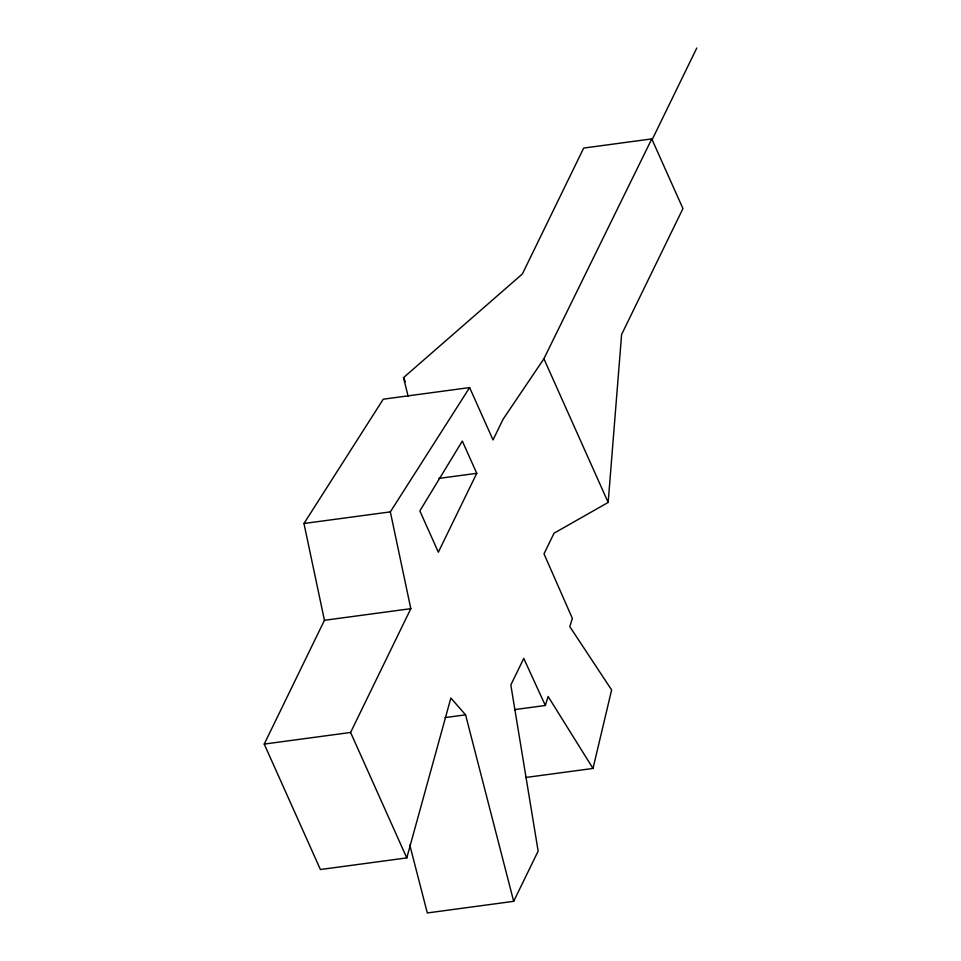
<?xml version="1.0" encoding="UTF-8"?>
<svg xmlns="http://www.w3.org/2000/svg" width="961" height="961" viewBox="0 0 961 961"><rect width="100%" height="100%" fill="white"/><g stroke="black" fill="none" stroke-linecap="round" stroke-linejoin="round"><path stroke-width="1.44" d="M525.655 777.497L592.997 768.44L611.628 689.95L569.801 626.644L572.36 618.403L543.998 553.848L554.065 533.175L608.169 502.447L621.611 334.488L682.947 208.573L651.774 138.901L583.699 148.066L522.364 273.981L403.5 377.649L408.149 396.34M651.774 138.901L543.902 358.765L503.096 419.236L493.029 439.91L469.617 387.583L383.247 399.199L303.964 523.493L324.446 620.289L264.227 744.078L320.409 869.525L406.779 857.909L450.865 698.034L465.58 714.84L513.679 901.334L427.309 912.95L409.782 844.995M514.579 709.614L545.331 705.482L548.118 696.485L592.997 768.44M406.779 857.909L350.597 732.462L410.815 608.673L390.346 511.877L469.617 387.583M476.752 473.317L438.336 552.191L419.849 510.892L462.313 441.051L476.752 473.317L438.684 478.434M652.291 139.369L696.773 48.05M513.679 901.334L538.148 851.11L510.832 684.965L523.769 658.417L545.331 705.482M303.964 523.493L390.346 511.877M324.446 620.289L410.815 608.673M445.087 717.591L465.58 714.84M264.227 744.078L350.597 732.462M543.902 358.765L608.169 502.447M403.5 377.649L405.338 381.757"/></g></svg>
